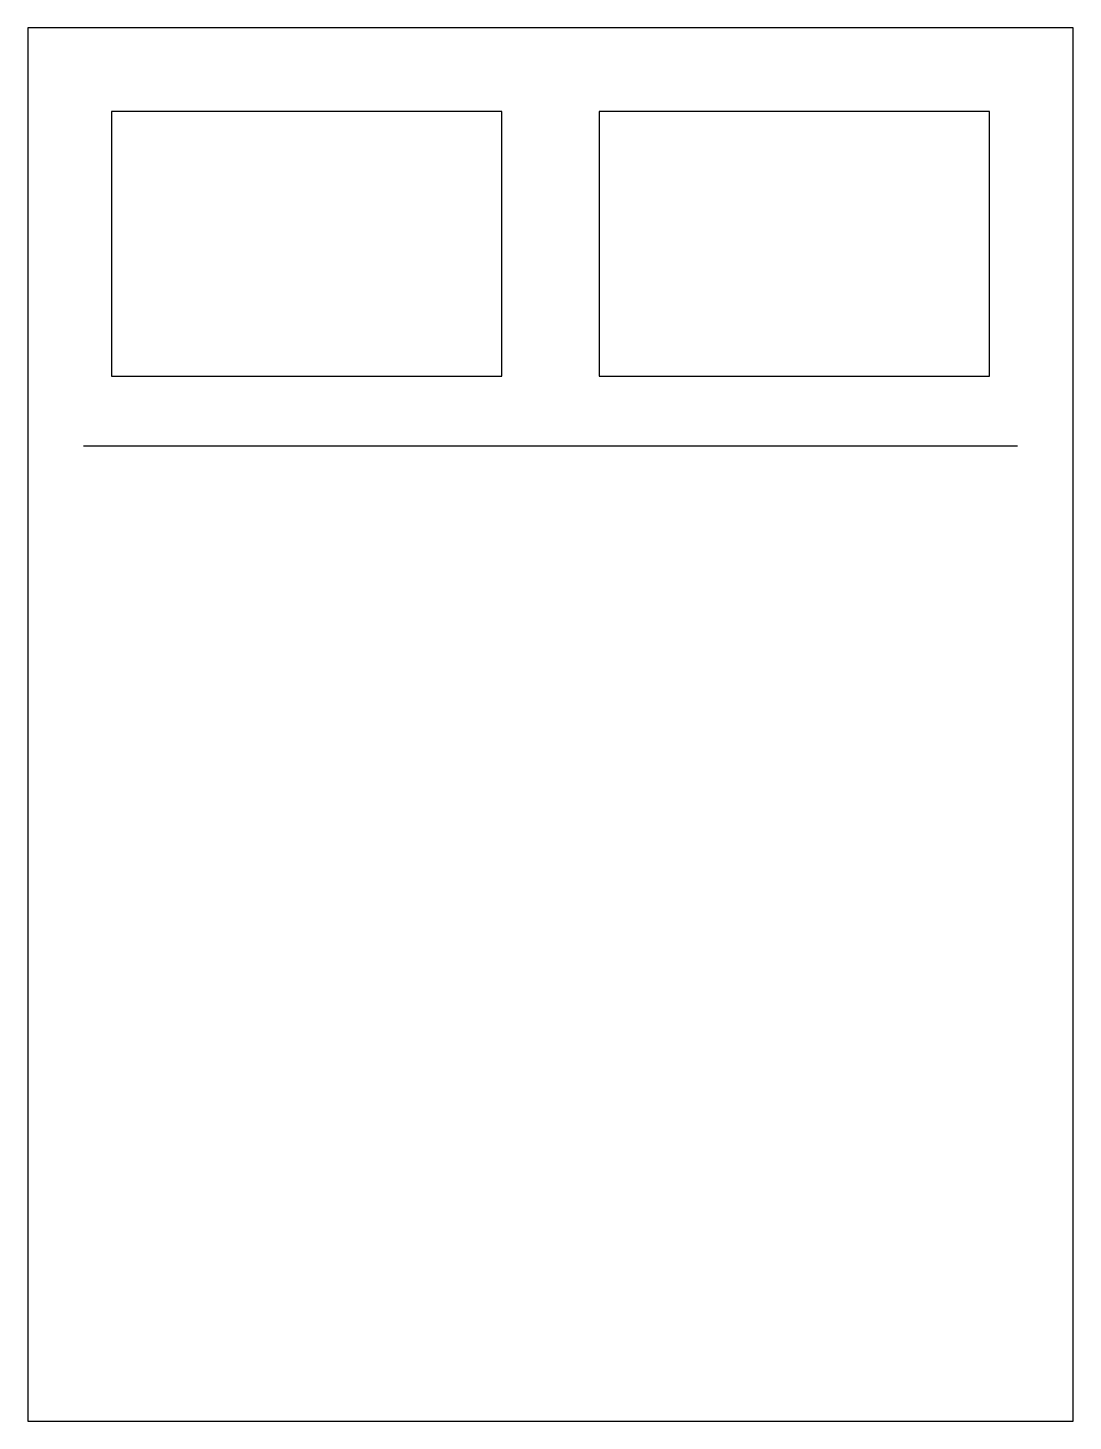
# Model space of a CAD drawing. Header units: millimetres. Extents: x 0 to 1500, y 0 to 2000.
import ezdxf

# ---------------------------------------------------------------- set-up
doc = ezdxf.new("R2010")
doc.units = ezdxf.units.MM

msp = doc.modelspace()

# ---------------------------------------------------------------- linework, layer by layer
msp.add_line((80, 1400), (1420, 1400))
for points in [[(0, 0), (1500, 0), (1500, 2000), (0, 2000)], [(120, 1500), (680, 1500), (680, 1880), (120, 1880)], [(820, 1500), (1380, 1500), (1380, 1880), (820, 1880)]]:
    msp.add_lwpolyline(points, close=True)

doc.saveas('drawing.dxf')
